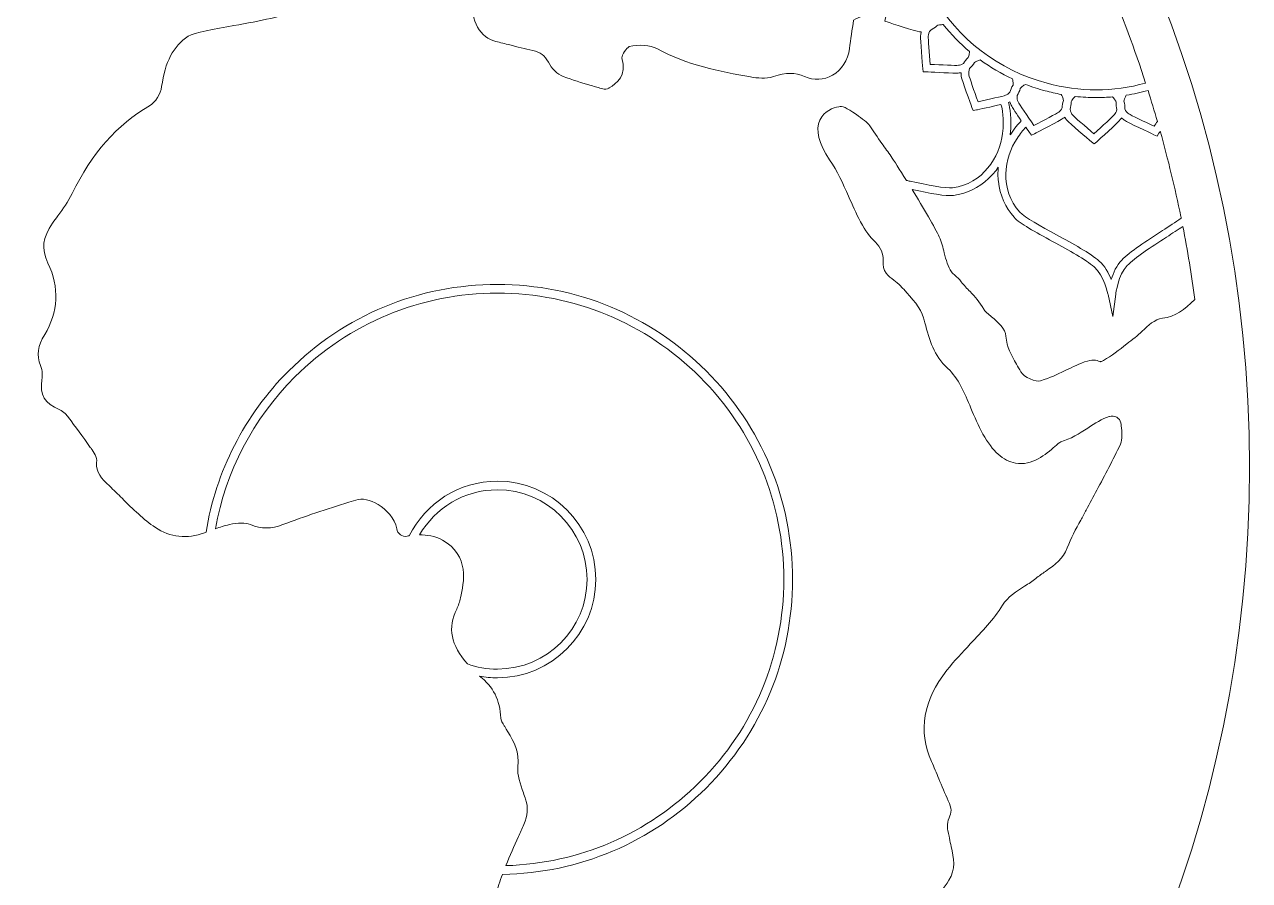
# Model space of a CAD drawing. Header units: millimetres. Extents: x -1844 to 2932, y -490 to 399.
# Drawn here: x -1378.1 to -954.6, y -188.9 to 107.1 of the extents above; entities that cross this region are included whole.
import ezdxf

# ---------------------------------------------------------------- set-up
doc = ezdxf.new("R2010")
doc.units = ezdxf.units.MM
doc.header["$MEASUREMENT"] = 0
doc.layers.add('Layer 2', color=7, linetype='Continuous')

msp = doc.modelspace()

# ---------------------------------------------------------------- linework, layer by layer
at = {"layer": 'Layer 2', "lineweight": 0}
for points, knots in [([(-1399.13, 398.64), (-1644.62, 398.64), (-1843.63, 199.63), (-1843.63, -45.86), (-1843.63, -291.35), (-1644.62, -490.36), (-1399.13, -490.36), (-1153.64, -490.36), (-954.63, -291.35), (-954.63, -45.86), (-954.63, 199.63), (-1153.64, 398.64), (-1399.13, 398.64)], [0, 0, 0, 0, 1, 1, 1, 2, 2, 2, 3, 3, 3, 4, 4, 4, 4]), ([(-1042.97, 194.26), (-1027.46, 171.3), (-1014.13, 146.76), (-1003.37, 121.31), (-998.6, 110.03), (-994.31, 98.52), (-990.52, 86.84), (-996.1, 85.29), (-1001.85, 84.51), (-1007.63, 84.51), (-1013.29, 84.51), (-1018.98, 85.25), (-1024.59, 86.76), (-1041.39, 91.26), (-1055.44, 102.04), (-1064.13, 117.11), (-1072.83, 132.18), (-1075.14, 149.73), (-1070.64, 166.54), (-1070.06, 168.72), (-1069.36, 170.86), (-1068.57, 172.94), (-1068.57, 172.94), (-1068.56, 172.94), (-1068.56, 172.94), (-1068.55, 172.97), (-1068.54, 173), (-1068.54, 173.03), (-1064.28, 184.18), (-1057.11, 193.83), (-1047.71, 201.12), (-1046.11, 198.85), (-1044.52, 196.56), (-1042.97, 194.26)], [0, 0, 0, 0, 1, 1, 1, 2, 2, 2, 3, 3, 3, 4, 4, 4, 5, 5, 5, 6, 6, 6, 7, 7, 7, 8, 8, 8, 9, 9, 9, 10, 10, 10, 11, 11, 11, 11]), ([(-999.25, -38.02), (-1001.79, -43.38), (-1004.64, -48.74), (-1007.4, -53.92), (-1008.6, -56.16), (-1009.84, -58.48), (-1011.04, -60.78), (-1011.65, -61.96), (-1012.32, -63.16), (-1012.97, -64.32), (-1014.65, -67.36), (-1016.39, -70.5), (-1017.6, -73.87), (-1018.95, -77.62), (-1021.83, -79.65), (-1025.16, -82), (-1026.27, -82.78), (-1027.41, -83.58), (-1028.5, -84.47), (-1029.65, -85.4), (-1030.98, -86.24), (-1032.38, -87.13), (-1035.23, -88.94), (-1038.18, -90.8), (-1039.99, -93.7), (-1043.1, -98.64), (-1047, -102.75), (-1051.13, -107.1), (-1053.86, -109.97), (-1056.68, -112.94), (-1059.22, -116.14), (-1067.42, -126.51), (-1069.22, -137.13), (-1064.56, -147.72), (-1063.69, -149.69), (-1062.84, -151.72), (-1062.02, -153.69), (-1060.98, -156.19), (-1059.9, -158.78), (-1058.75, -161.31), (-1057.57, -163.92), (-1057.5, -165.42), (-1058.47, -167.25), (-1059.46, -169.14), (-1058.96, -171.38), (-1058.56, -173.18), (-1058.47, -173.57), (-1058.39, -173.95), (-1058.33, -174.29), (-1058.16, -175.24), (-1057.96, -176.18), (-1057.76, -177.08), (-1056.86, -181.29), (-1056.08, -184.92), (-1058.51, -188.76), (-1062.05, -194.37), (-1065.67, -197.84), (-1070.25, -200.02), (-1070.81, -200.29), (-1071.37, -200.54), (-1071.94, -200.8), (-1074.56, -201.99), (-1077.27, -203.22), (-1079.42, -205.29), (-1082.7, -208.44), (-1085.49, -212.08), (-1088.19, -215.6), (-1088.64, -216.19), (-1089.1, -216.78), (-1089.55, -217.37), (-1090.7, -218.85), (-1094.17, -223.34), (-1090.02, -228.88), (-1088.78, -230.54), (-1087.86, -232.93), (-1087.62, -235.12), (-1086.98, -240.88), (-1088.34, -244.06), (-1098.37, -248.87), (-1101.42, -250.33), (-1103.79, -253.1), (-1104.7, -256.28), (-1105.52, -259.13), (-1105.12, -262.03), (-1103.58, -264.45), (-1102.99, -265.38), (-1102.85, -265.6), (-1104.25, -267.11), (-1105.99, -268.98), (-1107.83, -270.85), (-1109.6, -272.66), (-1113.58, -276.72), (-1117.7, -280.92), (-1121.2, -285.56), (-1126.78, -292.96), (-1133.96, -298.64), (-1143.78, -303.45), (-1146.87, -304.97), (-1149.06, -305.02), (-1151.57, -303.65), (-1154.07, -302.29), (-1157.69, -301.96), (-1160.19, -302.86), (-1163.96, -304.21), (-1167.51, -305.49), (-1171.67, -305.06), (-1174.64, -304.75), (-1177.19, -303.38), (-1178.87, -301.21), (-1180.54, -299.05), (-1181.21, -296.22), (-1180.76, -293.25), (-1180.4, -290.87), (-1180.89, -288.11), (-1182.03, -286.04), (-1182.81, -284.65), (-1183.57, -283.2), (-1184.3, -281.79), (-1187.38, -275.95), (-1190.56, -269.9), (-1195.88, -265.12), (-1196.13, -264.71), (-1196.29, -263.37), (-1196.34, -262.93), (-1198.31, -246.63), (-1200.54, -228.16), (-1210.94, -211.95), (-1212.32, -209.8), (-1213.2, -207.83), (-1213.56, -206.08), (-1213.77, -205.06), (-1214.02, -204.01), (-1214.26, -203), (-1215.06, -199.7), (-1215.88, -196.3), (-1215.17, -193.76), (-1214.51, -191.42), (-1213.72, -189.08), (-1212.85, -186.76), (-1186.26, -186.32), (-1161.33, -175.76), (-1142.48, -156.91), (-1123.21, -137.65), (-1112.6, -112.03), (-1112.6, -84.79), (-1112.6, -57.54), (-1123.21, -31.93), (-1142.48, -12.66), (-1161.74, 6.6), (-1187.36, 17.21), (-1214.6, 17.21), (-1241.85, 17.21), (-1267.46, 6.6), (-1286.73, -12.66), (-1302.1, -28.03), (-1311.94, -47.44), (-1315.31, -68.49), (-1315.49, -68.56), (-1315.67, -68.63), (-1315.85, -68.69), (-1321.77, -70.9), (-1327.81, -70.24), (-1332.84, -66.83), (-1336.96, -64.04), (-1340.53, -60.5), (-1344.32, -56.74), (-1345.75, -55.32), (-1347.22, -53.86), (-1348.72, -52.45), (-1351.49, -49.84), (-1353.44, -47.73), (-1353.13, -44.38), (-1352.95, -42.45), (-1354.12, -40.81), (-1355.06, -39.5), (-1355.15, -39.37), (-1355.24, -39.25), (-1355.33, -39.13), (-1357.89, -35.48), (-1360.58, -31.86), (-1362.87, -28.8), (-1363.46, -28.02), (-1364.44, -26.71), (-1365.89, -26.09), (-1371.19, -23.84), (-1372.8, -21.11), (-1372.03, -15.68), (-1371.89, -14.64), (-1371.75, -12.61), (-1372.5, -10.79), (-1373.93, -7.31), (-1373.5, -4.01), (-1371.1, -0.11), (-1366.41, 7.52), (-1366.01, 16.29), (-1369.95, 24.61), (-1372.29, 29.54), (-1371.84, 33.41), (-1368.34, 38.42), (-1367.77, 39.24), (-1367.15, 40.08), (-1366.56, 40.9), (-1364.78, 43.33), (-1362.95, 45.84), (-1361.59, 48.65), (-1354.86, 62.52), (-1346.11, 72.46), (-1334.84, 79.02), (-1332.8, 80.21), (-1331, 83.04), (-1330.66, 85.6), (-1329.5, 94.21), (-1326.66, 99.59), (-1321.44, 103.02), (-1319.57, 104.25), (-1312.2, 105.57), (-1305.7, 106.73), (-1296.6, 108.35), (-1288.01, 109.88), (-1284.16, 112.31), (-1282.98, 113.06), (-1281.73, 113.91), (-1280.4, 114.82), (-1275.83, 117.94), (-1270.14, 121.83), (-1265.52, 122.19), (-1264, 122.31), (-1262.63, 122.75), (-1261.31, 123.19), (-1260.16, 123.56), (-1259.07, 123.92), (-1258.12, 123.95), (-1257.34, 123.99), (-1256.38, 123.69), (-1255.36, 123.39), (-1254.16, 123.03), (-1252.8, 122.62), (-1251.34, 122.6), (-1250.55, 122.59), (-1249.76, 122.58), (-1248.97, 122.56), (-1242.71, 122.42), (-1236.24, 122.28), (-1229.81, 125.73), (-1228.52, 126.43), (-1227.28, 126.47), (-1226.22, 125.85), (-1224.77, 125), (-1223.84, 123.07), (-1223.8, 120.8), (-1223.78, 119.95), (-1223.48, 119.27), (-1223.27, 118.82), (-1223.23, 118.74), (-1223.19, 118.64), (-1223.16, 118.57), (-1223.09, 118.07), (-1222.99, 117.58), (-1222.9, 117.11), (-1222.72, 116.2), (-1222.51, 115.16), (-1222.66, 114.66), (-1223.45, 112.06), (-1223, 108.9), (-1221.45, 106.22), (-1219.98, 103.66), (-1217.7, 101.85), (-1215.2, 101.26), (-1213.58, 100.87), (-1211.93, 100.44), (-1210.33, 100.03), (-1207.75, 99.36), (-1205.08, 98.67), (-1202.4, 98.12), (-1199.76, 97.58), (-1198.2, 96.39), (-1196.99, 94.03), (-1195.87, 91.83), (-1193.85, 89.9), (-1191.83, 89.12), (-1188.68, 87.9), (-1185.52, 86.97), (-1182.17, 85.99), (-1180.87, 85.61), (-1179.53, 85.21), (-1178.19, 84.8), (-1177.48, 84.58), (-1176.72, 84.69), (-1176.1, 85.09), (-1176.1, 85.09), (-1175.94, 85.19), (-1175.94, 85.19), (-1173.54, 86.73), (-1169.56, 89.3), (-1171.64, 95.56), (-1171.53, 96.6), (-1169.94, 99.02), (-1169.09, 99.44), (-1165.7, 100.28), (-1161.74, 100), (-1159.45, 98.75), (-1149.05, 93.08), (-1137.76, 90.8), (-1127.08, 88.96), (-1124.78, 88.57), (-1121.8, 88.22), (-1119.18, 89.1), (-1114.82, 90.55), (-1111.71, 90.55), (-1108.42, 89.11), (-1105.24, 87.71), (-1101.74, 87.87), (-1098.81, 89.53), (-1095.6, 91.34), (-1093.38, 94.79), (-1092.88, 98.74), (-1092.47, 101.99), (-1091.99, 105.26), (-1091.48, 108.6), (-1089.35, 109.76), (-1087.1, 110.57), (-1084.91, 111), (-1083.05, 111.37), (-1081.44, 111.54), (-1080.06, 111.6), (-1080.24, 110.59), (-1080.38, 109.77), (-1080.45, 109.37), (-1080.45, 109.37), (-1080.65, 108.23), (-1080.65, 108.23), (-1080.65, 108.23), (-1079.55, 107.87), (-1079.55, 107.87), (-1078.6, 107.56), (-1070.18, 104.82), (-1068.71, 104.59), (-1068.51, 104.55), (-1068.3, 104.53), (-1068.08, 104.52), (-1068.21, 104.09), (-1068.29, 103.66), (-1068.32, 103.25), (-1068.42, 101.8), (-1067.69, 93.55), (-1067.55, 91.92), (-1067.55, 91.92), (-1067.44, 90.76), (-1067.44, 90.76), (-1067.44, 90.76), (-1066.29, 90.7), (-1066.29, 90.7), (-1065.43, 90.66), (-1058.77, 90.3), (-1055.99, 90.3), (-1055.53, 90.3), (-1055.18, 90.31), (-1054.97, 90.33), (-1054.76, 90.36), (-1054.55, 90.39), (-1054.34, 90.44), (-1054.35, 89.99), (-1054.32, 89.56), (-1054.24, 89.15), (-1053.97, 87.72), (-1051.13, 79.94), (-1050.56, 78.4), (-1050.56, 78.4), (-1050.17, 77.31), (-1050.17, 77.31), (-1050.17, 77.31), (-1049.03, 77.55), (-1049.03, 77.55), (-1048.33, 77.7), (-1043.64, 78.7), (-1040.55, 79.44), (-1040.08, 77.98), (-1039.36, 74.68), (-1039.98, 69.4), (-1040.94, 61.3), (-1046.76, 51.98), (-1057.26, 50.64), (-1059.75, 50.32), (-1065.96, 51.64), (-1071.96, 52.92), (-1072.37, 53), (-1072.79, 53.09), (-1073.2, 53.18), (-1075.55, 56.94), (-1077.59, 60.11), (-1078.52, 61.48), (-1079.48, 62.9), (-1080.59, 64.46), (-1081.67, 65.98), (-1083.19, 68.12), (-1084.77, 70.35), (-1085.87, 72.09), (-1086.45, 73.02), (-1088.68, 74.69), (-1090.44, 75.94), (-1094.04, 78.48), (-1095.42, 78.94), (-1096.58, 78.64), (-1098.46, 78.36), (-1101.68, 77.14), (-1103.11, 74.07), (-1104.72, 70.6), (-1103.59, 65.97), (-1099.76, 60.32), (-1097.11, 56.42), (-1095.23, 52.19), (-1093.23, 47.7), (-1091.95, 44.83), (-1090.63, 41.86), (-1089.05, 38.86), (-1087.45, 35.81), (-1085.83, 33.57), (-1083.95, 31.79), (-1082.16, 30.1), (-1081.08, 27.62), (-1081.27, 25.62), (-1081.65, 21.66), (-1079.41, 20.02), (-1077.61, 18.7), (-1076.8, 18.1), (-1075.96, 17.49), (-1075.13, 16.58), (-1074.82, 16.24), (-1074.5, 15.89), (-1074.17, 15.54), (-1071.25, 12.38), (-1068.23, 9.11), (-1067.3, 5.69), (-1067.14, 5.11), (-1066.99, 4.55), (-1066.84, 3.99), (-1065.21, -2.07), (-1063.81, -7.31), (-1058.94, -11.8), (-1055.23, -15.21), (-1053.14, -20.23), (-1050.92, -25.55), (-1049.68, -28.52), (-1048.4, -31.59), (-1046.77, -34.51), (-1043.44, -40.52), (-1039.76, -43.8), (-1035.52, -44.56), (-1029.72, -45.59), (-1025, -41.5), (-1021.88, -38.8), (-1021.18, -38.19), (-1020.23, -37.37), (-1019.85, -37.17), (-1016.48, -36.25), (-1013.46, -34.32), (-1010.55, -32.44), (-1007.99, -30.8), (-1005.57, -29.24), (-1003.11, -28.47), (-1003.11, -28.47), (-1003.05, -28.45), (-1003.05, -28.45), (-1002.21, -28.19), (-1001.3, -28.29), (-1000.54, -28.73), (-999.8, -29.15), (-999.29, -29.83), (-999.11, -30.65), (-999.03, -31.03), (-998.97, -31.38), (-998.94, -31.71), (-998.76, -33.7), (-998.51, -36.44), (-999.25, -38.02)], [0, 0, 0, 0, 1, 1, 1, 2, 2, 2, 3, 3, 3, 4, 4, 4, 5, 5, 5, 6, 6, 6, 7, 7, 7, 8, 8, 8, 9, 9, 9, 10, 10, 10, 11, 11, 11, 12, 12, 12, 13, 13, 13, 14, 14, 14, 15, 15, 15, 16, 16, 16, 17, 17, 17, 18, 18, 18, 19, 19, 19, 20, 20, 20, 21, 21, 21, 22, 22, 22, 23, 23, 23, 24, 24, 24, 25, 25, 25, 26, 26, 26, 27, 27, 27, 28, 28, 28, 29, 29, 29, 30, 30, 30, 31, 31, 31, 32, 32, 32, 33, 33, 33, 34, 34, 34, 35, 35, 35, 36, 36, 36, 37, 37, 37, 38, 38, 38, 39, 39, 39, 40, 40, 40, 41, 41, 41, 42, 42, 42, 43, 43, 43, 44, 44, 44, 45, 45, 45, 46, 46, 46, 47, 47, 47, 48, 48, 48, 49, 49, 49, 50, 50, 50, 51, 51, 51, 52, 52, 52, 53, 53, 53, 54, 54, 54, 55, 55, 55, 56, 56, 56, 57, 57, 57, 58, 58, 58, 59, 59, 59, 60, 60, 60, 61, 61, 61, 62, 62, 62, 63, 63, 63, 64, 64, 64, 65, 65, 65, 66, 66, 66, 67, 67, 67, 68, 68, 68, 69, 69, 69, 70, 70, 70, 71, 71, 71, 72, 72, 72, 73, 73, 73, 74, 74, 74, 75, 75, 75, 76, 76, 76, 77, 77, 77, 78, 78, 78, 79, 79, 79, 80, 80, 80, 81, 81, 81, 82, 82, 82, 83, 83, 83, 84, 84, 84, 85, 85, 85, 86, 86, 86, 87, 87, 87, 88, 88, 88, 89, 89, 89, 90, 90, 90, 91, 91, 91, 92, 92, 92, 93, 93, 93, 94, 94, 94, 95, 95, 95, 96, 96, 96, 97, 97, 97, 98, 98, 98, 99, 99, 99, 100, 100, 100, 101, 101, 101, 102, 102, 102, 103, 103, 103, 104, 104, 104, 105, 105, 105, 106, 106, 106, 107, 107, 107, 108, 108, 108, 109, 109, 109, 110, 110, 110, 111, 111, 111, 112, 112, 112, 113, 113, 113, 114, 114, 114, 115, 115, 115, 116, 116, 116, 117, 117, 117, 118, 118, 118, 119, 119, 119, 120, 120, 120, 121, 121, 121, 122, 122, 122, 123, 123, 123, 124, 124, 124, 125, 125, 125, 126, 126, 126, 127, 127, 127, 128, 128, 128, 129, 129, 129, 130, 130, 130, 131, 131, 131, 132, 132, 132, 133, 133, 133, 134, 134, 134, 135, 135, 135, 136, 136, 136, 137, 137, 137, 138, 138, 138, 139, 139, 139, 140, 140, 140, 141, 141, 141, 142, 142, 142, 143, 143, 143, 144, 144, 144, 145, 145, 145, 146, 146, 146, 147, 147, 147, 148, 148, 148, 149, 149, 149, 150, 150, 150, 151, 151, 151, 152, 152, 152, 153, 153, 153, 154, 154, 154, 155, 155, 155, 156, 156, 156, 157, 157, 157, 158, 158, 158, 158]), ([(-1065.65, 103.06), (-1065.61, 103.64), (-1065.38, 104.45), (-1064.83, 105.18), (-1064.08, 105.53), (-1063.36, 106.03), (-1062.73, 106.69), (-1062.46, 106.79), (-1062.16, 106.87), (-1061.84, 106.93), (-1061.28, 107.02), (-1060.82, 107.05), (-1060.47, 107.04), (-1057.75, 103.66), (-1054.72, 100.56), (-1051.44, 97.79), (-1051.45, 97.54), (-1051.47, 97.26), (-1051.51, 96.94), (-1051.58, 96.45), (-1051.7, 96.03), (-1051.86, 95.65), (-1052.55, 95.06), (-1053.09, 94.37), (-1053.48, 93.65), (-1054.11, 93.24), (-1054.76, 93.04), (-1055.25, 92.99), (-1056.11, 92.9), (-1061.26, 93.12), (-1064.99, 93.31), (-1065.31, 97.04), (-1065.72, 102.2), (-1065.65, 103.06)], [0, 0, 0, 0, 1, 1, 1, 2, 2, 2, 3, 3, 3, 4, 4, 4, 5, 5, 5, 6, 6, 6, 7, 7, 7, 8, 8, 8, 9, 9, 9, 10, 10, 10, 11, 11, 11, 11]), ([(-1051.37, 91.92), (-1050.74, 92.45), (-1050.17, 93.12), (-1049.73, 93.92), (-1049.49, 94.08), (-1049.23, 94.24), (-1048.93, 94.38), (-1048.43, 94.61), (-1048.01, 94.75), (-1047.67, 94.83), (-1044.19, 92.3), (-1040.46, 90.1), (-1036.53, 88.27), (-1036.47, 88.02), (-1036.42, 87.73), (-1036.38, 87.4), (-1036.32, 86.92), (-1036.32, 86.48), (-1036.37, 86.07), (-1036.89, 85.31), (-1037.23, 84.51), (-1037.43, 83.71), (-1037.92, 83.16), (-1038.5, 82.8), (-1038.96, 82.62), (-1039.77, 82.31), (-1044.81, 81.19), (-1048.45, 80.41), (-1049.73, 83.92), (-1051.46, 88.81), (-1051.62, 89.65), (-1051.73, 90.22), (-1051.71, 91.07), (-1051.37, 91.92)], [0, 0, 0, 0, 1, 1, 1, 2, 2, 2, 3, 3, 3, 4, 4, 4, 5, 5, 5, 6, 6, 6, 7, 7, 7, 8, 8, 8, 9, 9, 9, 10, 10, 10, 11, 11, 11, 11]), ([(-1034.94, 82.59), (-1034.47, 83.27), (-1034.09, 84.06), (-1033.88, 84.95), (-1033.69, 85.17), (-1033.47, 85.38), (-1033.22, 85.6), (-1032.78, 85.96), (-1032.4, 86.21), (-1032.08, 86.38), (-1029.87, 85.54), (-1027.6, 84.8), (-1025.29, 84.17), (-1023.42, 83.67), (-1021.55, 83.26), (-1019.67, 82.92), (-1019.54, 82.69), (-1019.41, 82.42), (-1019.29, 82.11), (-1019.1, 81.66), (-1019, 81.23), (-1018.94, 80.82), (-1019.25, 79.96), (-1019.37, 79.1), (-1019.35, 78.28), (-1019.69, 77.61), (-1020.15, 77.11), (-1020.55, 76.82), (-1021.25, 76.31), (-1025.82, 73.92), (-1029.14, 72.23), (-1031.29, 75.29), (-1034.22, 79.56), (-1034.59, 80.34), (-1034.85, 80.86), (-1035.05, 81.68), (-1034.94, 82.59)], [0, 0, 0, 0, 1, 1, 1, 2, 2, 2, 3, 3, 3, 4, 4, 4, 5, 5, 5, 6, 6, 6, 7, 7, 7, 8, 8, 8, 9, 9, 9, 10, 10, 10, 11, 11, 11, 12, 12, 12, 12]), ([(-1000.48, 77.7), (-1000.63, 76.97), (-1000.95, 76.37), (-1001.26, 75.99), (-1001.81, 75.32), (-1005.61, 71.82), (-1008.38, 69.32), (-1011.24, 71.73), (-1015.17, 75.1), (-1015.74, 75.75), (-1016.12, 76.19), (-1016.52, 76.92), (-1016.66, 77.83), (-1016.37, 78.61), (-1016.22, 79.47), (-1016.24, 80.39), (-1016.11, 80.65), (-1015.96, 80.91), (-1015.77, 81.18), (-1015.45, 81.65), (-1015.14, 81.98), (-1014.89, 82.23), (-1012.47, 81.97), (-1010.04, 81.83), (-1007.63, 81.83), (-1005.73, 81.83), (-1003.84, 81.92), (-1001.96, 82.08), (-1001.79, 81.89), (-1001.6, 81.68), (-1001.41, 81.42), (-1001.12, 81.03), (-1000.9, 80.65), (-1000.74, 80.27), (-1000.82, 79.35), (-1000.71, 78.49), (-1000.48, 77.7)], [0, 0, 0, 0, 1, 1, 1, 2, 2, 2, 3, 3, 3, 4, 4, 4, 5, 5, 5, 6, 6, 6, 7, 7, 7, 8, 8, 8, 9, 9, 9, 10, 10, 10, 11, 11, 11, 12, 12, 12, 12]), ([(-986.47, 73.6), (-986.84, 73.01), (-987.22, 72.44), (-987.56, 71.9), (-990.95, 73.48), (-995.62, 75.71), (-996.34, 76.19), (-996.82, 76.52), (-997.4, 77.13), (-997.76, 77.97), (-997.69, 78.8), (-997.76, 79.67), (-998.02, 80.55), (-997.97, 80.83), (-997.89, 81.13), (-997.78, 81.44), (-997.59, 81.96), (-997.39, 82.35), (-997.21, 82.65), (-994.68, 83.05), (-992.18, 83.6), (-989.71, 84.28), (-988.58, 80.74), (-987.5, 77.17), (-986.47, 73.6)], [0, 0, 0, 0, 1, 1, 1, 2, 2, 2, 3, 3, 3, 4, 4, 4, 5, 5, 5, 6, 6, 6, 7, 7, 7, 8, 8, 8, 8]), ([(-1033.51, 73.84), (-1034.65, 72.65), (-1035.9, 71.13), (-1037.18, 69.22), (-1037.24, 69.13), (-1037.29, 69.04), (-1037.35, 68.96), (-1037.34, 69), (-1037.34, 69.04), (-1037.33, 69.08), (-1036.67, 74.66), (-1037.4, 78.3), (-1037.98, 80.14), (-1037.79, 80.21), (-1037.61, 80.3), (-1037.43, 80.39), (-1037.32, 79.96), (-1037.18, 79.54), (-1037, 79.17), (-1036.64, 78.45), (-1035.04, 76.06), (-1033.51, 73.84)], [0, 0, 0, 0, 1, 1, 1, 2, 2, 2, 3, 3, 3, 4, 4, 4, 5, 5, 5, 6, 6, 6, 7, 7, 7, 7]), ([(-985.49, 70.18), (-982.76, 60.44), (-980.38, 50.6), (-978.35, 40.71), (-978.31, 40.52), (-978.28, 40.33), (-978.24, 40.13), (-980.22, 38.76), (-982.5, 37.28), (-984.74, 35.82), (-990.24, 32.25), (-995.93, 28.55), (-998.81, 25.6), (-1000.57, 23.8), (-1001.7, 21.23), (-1002.42, 18.97), (-1003.34, 21.16), (-1004.7, 23.64), (-1006.58, 25.3), (-1009.69, 28.02), (-1015.64, 31.27), (-1021.39, 34.41), (-1026.78, 37.34), (-1032.35, 40.38), (-1034.03, 42.24), (-1041.14, 50.09), (-1039.5, 60.96), (-1034.96, 67.73), (-1033.91, 69.3), (-1032.89, 70.57), (-1031.96, 71.59), (-1031.37, 70.75), (-1030.9, 70.08), (-1030.66, 69.74), (-1030.66, 69.74), (-1030, 68.8), (-1030, 68.8), (-1030, 68.8), (-1028.97, 69.32), (-1028.97, 69.32), (-1028.07, 69.77), (-1020.18, 73.79), (-1018.98, 74.66), (-1018.81, 74.78), (-1018.65, 74.92), (-1018.49, 75.07), (-1018.27, 74.67), (-1018.03, 74.31), (-1017.76, 74), (-1016.8, 72.9), (-1010.46, 67.58), (-1009.2, 66.53), (-1009.2, 66.53), (-1008.31, 65.79), (-1008.31, 65.79), (-1008.31, 65.79), (-1007.45, 66.56), (-1007.45, 66.56), (-1006.7, 67.23), (-1000.12, 73.15), (-999.19, 74.31), (-999.06, 74.47), (-998.94, 74.64), (-998.82, 74.82), (-998.51, 74.5), (-998.18, 74.22), (-997.83, 73.98), (-996.63, 73.17), (-989.13, 69.68), (-987.64, 68.98), (-987.64, 68.98), (-986.59, 68.5), (-986.59, 68.5), (-986.59, 68.5), (-985.96, 69.47), (-985.96, 69.47), (-985.88, 69.59), (-985.72, 69.84), (-985.49, 70.18)], [0, 0, 0, 0, 1, 1, 1, 2, 2, 2, 3, 3, 3, 4, 4, 4, 5, 5, 5, 6, 6, 6, 7, 7, 7, 8, 8, 8, 9, 9, 9, 10, 10, 10, 11, 11, 11, 12, 12, 12, 13, 13, 13, 14, 14, 14, 15, 15, 15, 16, 16, 16, 17, 17, 17, 18, 18, 18, 19, 19, 19, 20, 20, 20, 21, 21, 21, 22, 22, 22, 23, 23, 23, 24, 24, 24, 25, 25, 25, 26, 26, 26, 26]), ([(-991.71, 1.06), (-992.57, 0.23), (-993.38, -0.56), (-994.19, -1.16), (-995.14, -1.88), (-996.09, -2.62), (-997.01, -3.34), (-999.73, -5.45), (-1002.29, -7.45), (-1005.09, -9.04), (-1005.72, -9.4), (-1006.03, -9.49), (-1006.13, -9.51), (-1006.19, -9.49), (-1006.29, -9.45), (-1006.37, -9.42), (-1007.53, -8.99), (-1008.99, -8.6), (-1011.61, -9.59), (-1014.49, -10.69), (-1016.57, -11.71), (-1018.59, -12.69), (-1021.16, -13.96), (-1023.38, -15.04), (-1026.9, -16.11), (-1028.31, -16.55), (-1032.63, -14.98), (-1033.67, -13.04), (-1034.19, -12.09), (-1034.7, -11.2), (-1035.18, -10.35), (-1037.04, -7.12), (-1038.51, -4.56), (-1038.8, -0.72), (-1039.01, 2.02), (-1041.44, 4.05), (-1043.79, 6.02), (-1044.84, 6.91), (-1046.15, 8.01), (-1046.48, 8.64), (-1047.83, 11.19), (-1049.56, 12.99), (-1051.22, 14.72), (-1052.3, 15.84), (-1053.31, 16.9), (-1054.25, 18.17), (-1054.98, 19.15), (-1055.75, 19.78), (-1056.37, 20.29), (-1056.92, 20.73), (-1057.31, 21.05), (-1057.66, 21.55), (-1058.93, 23.39), (-1059.51, 25.68), (-1060.13, 28.1), (-1060.58, 29.92), (-1061.06, 31.79), (-1061.86, 33.62), (-1063.22, 36.74), (-1067.36, 43.74), (-1071.25, 50.03), (-1065, 48.71), (-1059.68, 47.64), (-1056.93, 47.99), (-1052.62, 48.54), (-1048.2, 50.66), (-1044.8, 53.81), (-1043.54, 54.99), (-1042.42, 56.29), (-1041.46, 57.71), (-1041.63, 56.07), (-1041.62, 54.41), (-1041.43, 52.76), (-1040.9, 48.16), (-1038.93, 43.67), (-1036.01, 40.45), (-1034.03, 38.25), (-1028.76, 35.38), (-1022.67, 32.06), (-1017.04, 28.99), (-1011.22, 25.82), (-1008.34, 23.29), (-1005.01, 20.37), (-1003.5, 13.77), (-1003.49, 13.7), (-1003.49, 13.7), (-1001.81, 6.14), (-1001.81, 6.14), (-1001.81, 6.14), (-1000.86, 13.83), (-1000.86, 13.83), (-1000.85, 13.89), (-999.99, 20.57), (-996.9, 23.73), (-994.23, 26.47), (-988.67, 30.09), (-983.29, 33.58), (-981.29, 34.88), (-979.38, 36.12), (-977.67, 37.28), (-976.03, 28.93), (-974.65, 20.51), (-973.51, 12.04), (-977.16, 8.4), (-980.18, 6.16), (-984.66, 5.52), (-987.49, 5.12), (-989.64, 3.05), (-991.71, 1.06)], [0, 0, 0, 0, 1, 1, 1, 2, 2, 2, 3, 3, 3, 4, 4, 4, 5, 5, 5, 6, 6, 6, 7, 7, 7, 8, 8, 8, 9, 9, 9, 10, 10, 10, 11, 11, 11, 12, 12, 12, 13, 13, 13, 14, 14, 14, 15, 15, 15, 16, 16, 16, 17, 17, 17, 18, 18, 18, 19, 19, 19, 20, 20, 20, 21, 21, 21, 22, 22, 22, 23, 23, 23, 24, 24, 24, 25, 25, 25, 26, 26, 26, 27, 27, 27, 28, 28, 28, 29, 29, 29, 30, 30, 30, 31, 31, 31, 32, 32, 32, 33, 33, 33, 34, 34, 34, 35, 35, 35, 36, 36, 36, 36]), ([(-1220.77, -118.25), (-1220.78, -118.24), (-1220.79, -118.22), (-1220.81, -118.21), (-1218.8, -118.59), (-1216.72, -118.79), (-1214.6, -118.79), (-1195.86, -118.79), (-1180.6, -103.53), (-1180.6, -84.79), (-1180.6, -66.04), (-1195.86, -50.79), (-1214.6, -50.79), (-1227.93, -50.79), (-1239.48, -58.49), (-1245.05, -69.68), (-1245.31, -69.72), (-1245.57, -69.77), (-1245.84, -69.83), (-1246.64, -69.99), (-1247.45, -69.82), (-1248.12, -69.35), (-1248.82, -68.86), (-1249.28, -68.14), (-1249.41, -67.3), (-1249.41, -67.3), (-1249.42, -67.24), (-1249.42, -67.24), (-1249.98, -63.66), (-1253.19, -60.52), (-1255.78, -58.93), (-1258.57, -57.2), (-1261.34, -56.64), (-1263.57, -57.34), (-1263.57, -57.34), (-1265.97, -58.11), (-1265.97, -58.11), (-1273.49, -60.48), (-1281.27, -62.94), (-1288.77, -65.84), (-1292.76, -67.37), (-1296.12, -67.37), (-1300, -65.83), (-1301.85, -65.1), (-1304.22, -65.1), (-1307.25, -65.81), (-1308.9, -66.2), (-1310.5, -66.72), (-1312.06, -67.28), (-1308.55, -47.5), (-1299.11, -29.29), (-1284.61, -14.78), (-1265.91, 3.92), (-1241.05, 14.21), (-1214.6, 14.21), (-1188.16, 14.21), (-1163.3, 3.92), (-1144.6, -14.78), (-1125.9, -33.48), (-1115.6, -58.34), (-1115.6, -84.79), (-1115.6, -111.23), (-1125.9, -136.09), (-1144.6, -154.79), (-1162.61, -172.8), (-1186.33, -183.01), (-1211.67, -183.74), (-1210.3, -180.34), (-1208.8, -176.99), (-1207.32, -173.69), (-1206.7, -172.3), (-1206.07, -170.91), (-1205.46, -169.52), (-1204.08, -166.38), (-1203.9, -163.78), (-1204.87, -160.81), (-1205.12, -160.07), (-1205.38, -159.31), (-1205.64, -158.57), (-1206.72, -155.5), (-1207.83, -152.32), (-1207.51, -149.7), (-1206.86, -144.4), (-1208.97, -140.88), (-1211.01, -137.47), (-1211.24, -137.08), (-1211.47, -136.69), (-1211.7, -136.3), (-1211.86, -136.02), (-1212.03, -135.74), (-1212.21, -135.45), (-1212.76, -134.55), (-1213.44, -133.43), (-1213.47, -132.78), (-1213.67, -126.53), (-1216.06, -121.77), (-1220.77, -118.25)], [0, 0, 0, 0, 1, 1, 1, 2, 2, 2, 3, 3, 3, 4, 4, 4, 5, 5, 5, 6, 6, 6, 7, 7, 7, 8, 8, 8, 9, 9, 9, 10, 10, 10, 11, 11, 11, 12, 12, 12, 13, 13, 13, 14, 14, 14, 15, 15, 15, 16, 16, 16, 17, 17, 17, 18, 18, 18, 19, 19, 19, 20, 20, 20, 21, 21, 21, 22, 22, 22, 23, 23, 23, 24, 24, 24, 25, 25, 25, 26, 26, 26, 27, 27, 27, 28, 28, 28, 29, 29, 29, 30, 30, 30, 31, 31, 31, 32, 32, 32, 32]), ([(-1228.68, -95.02), (-1228.1, -93.83), (-1227.65, -92.52), (-1227.34, -91.12), (-1226.21, -85.98), (-1224.1, -76.42), (-1233.61, -71.15), (-1236.11, -69.76), (-1239.13, -69.4), (-1241.5, -69.39), (-1236.15, -60.07), (-1226.1, -53.79), (-1214.6, -53.79), (-1197.51, -53.79), (-1183.6, -67.69), (-1183.6, -84.79), (-1183.6, -101.88), (-1197.51, -115.79), (-1214.6, -115.79), (-1218.25, -115.79), (-1221.74, -115.15), (-1224.99, -113.99), (-1230.73, -107.45), (-1231.86, -101.55), (-1228.68, -95.02)], [0, 0, 0, 0, 1, 1, 1, 2, 2, 2, 3, 3, 3, 4, 4, 4, 5, 5, 5, 6, 6, 6, 7, 7, 7, 8, 8, 8, 8])]:
    msp.add_open_spline(points, degree=3, knots=knots, dxfattribs=at)

doc.saveas('drawing.dxf')
